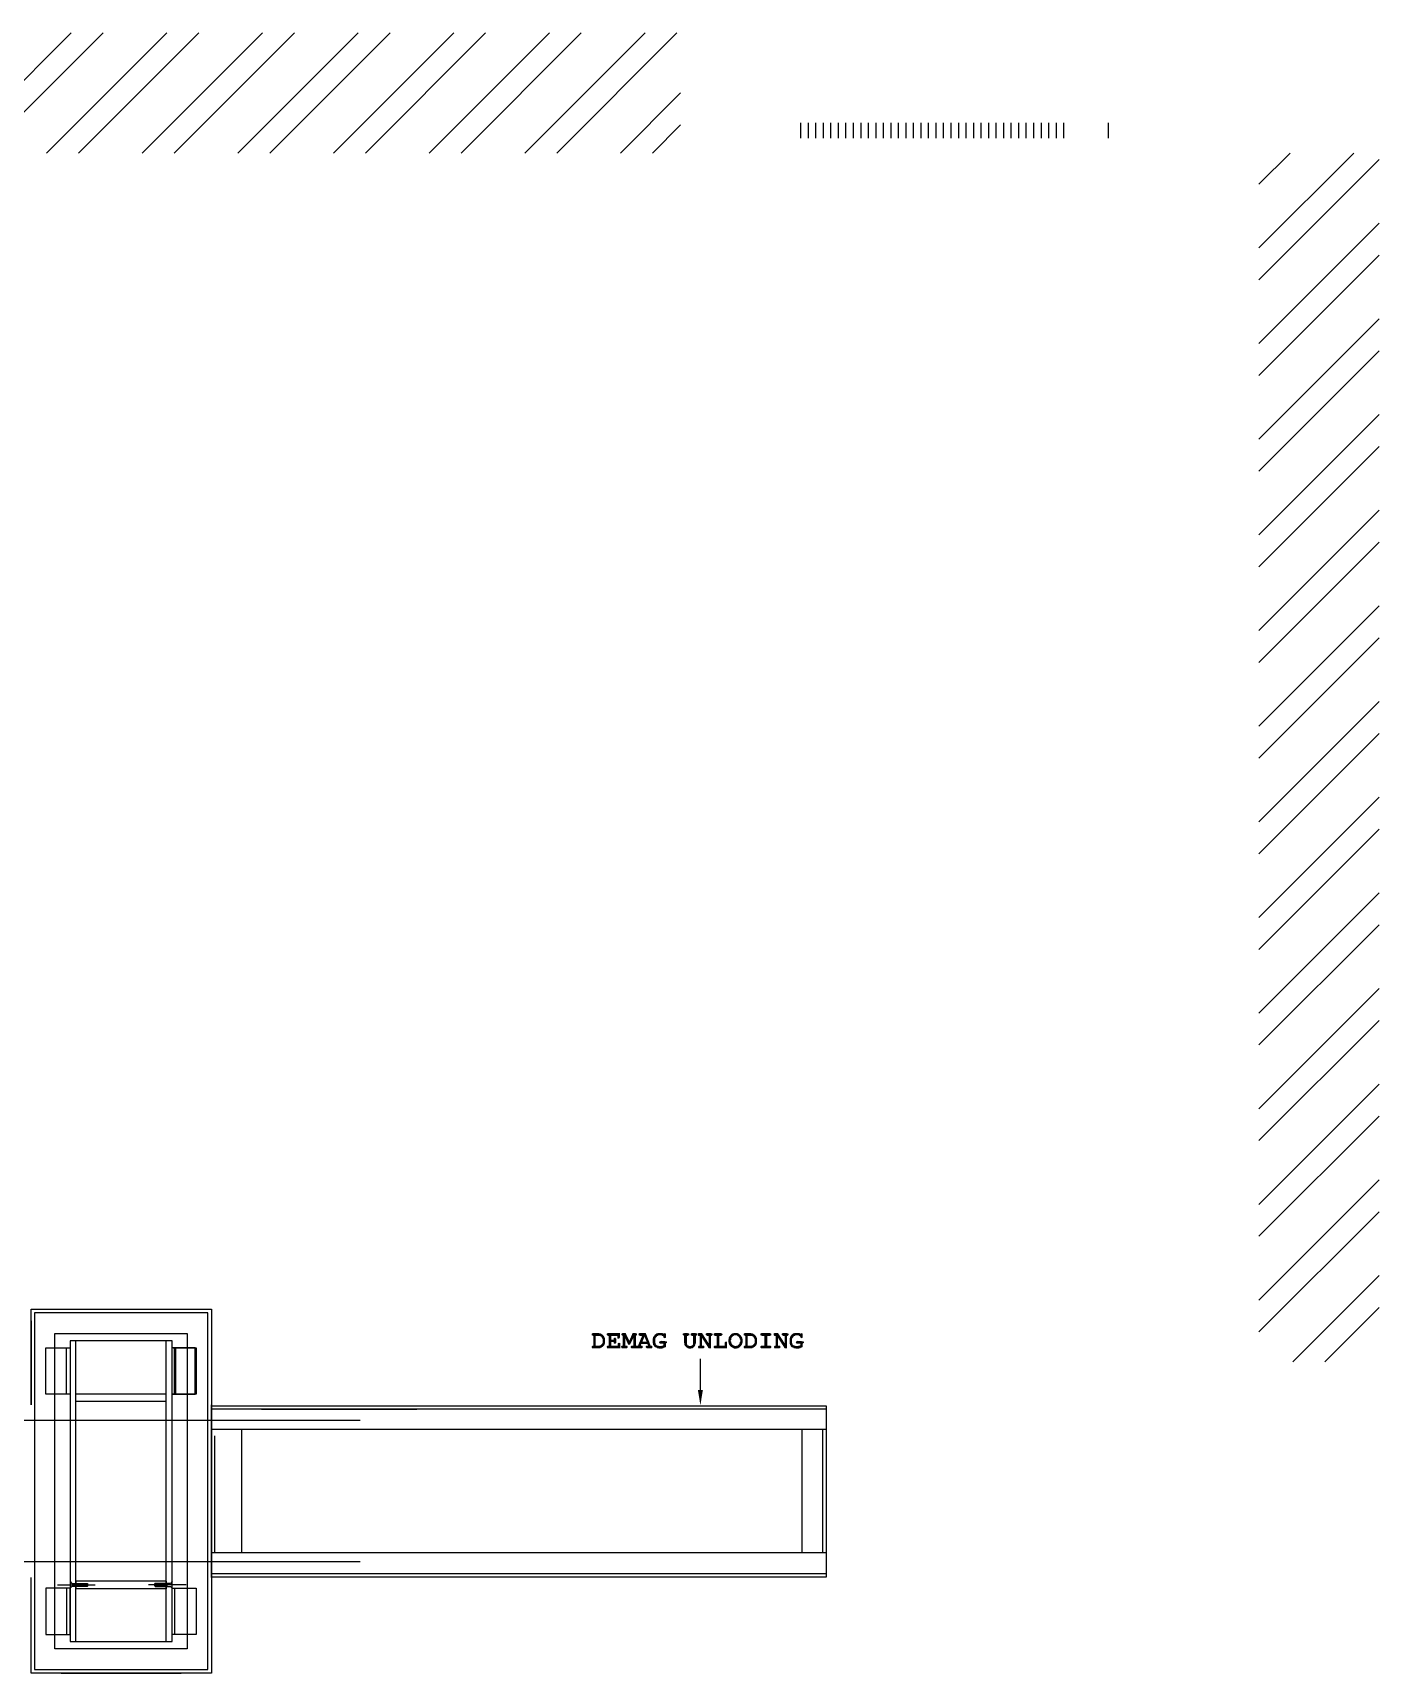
# Model space of a CAD drawing. Header units: feet. Extents: x -99009 to 3252343, y -11094690 to 9035152.
# Drawn here: x 1672468 to 1674708, y -1052177 to -1049448 of the extents above; entities that cross this region are included whole.
import ezdxf

# ---------------------------------------------------------------- set-up
doc = ezdxf.new("R2010")
doc.units = ezdxf.units.FT
doc.linetypes.add('Continous', pattern=[0])
doc.layers.add('BOR', color=6, linetype='Continous')
doc.layers.add('HATCH', color=252, linetype='Continuous')
doc.layers.add('HATCH WALL', color=7, linetype='Continuous', true_color=0x7d7d7d)

msp = doc.modelspace()

# ---------------------------------------------------------------- hatches: boundary and pattern name
at = {"layer": 'BOR', "ltscale": 5}
for points in [[(1673400.57137, -1051610.74007), (1673399.88799, -1051610.74007), (1673399.2046, -1051611.42345), (1673398.52121, -1051611.42345), (1673397.83783, -1051612.10684), (1673397.83783, -1051613.47361), (1673397.83783, -1051614.157), (1673398.52121, -1051614.84039), (1673399.2046, -1051614.84039), (1673400.57137, -1051615.52377), (1673412.18895, -1051615.52377), (1673412.87234, -1051616.20716), (1673413.55573, -1051616.89055), (1673414.23911, -1051616.89055), (1673414.23911, -1051617.57394), (1673414.9225, -1051618.25732), (1673415.60589, -1051619.6241), (1673415.60589, -1051620.30748), (1673416.28928, -1051620.99087), (1673416.28928, -1051627.14135), (1673415.60589, -1051627.82474), (1673415.60589, -1051628.50813), (1673414.9225, -1051629.19151), (1673414.23911, -1051629.8749), (1673413.55573, -1051630.55829), (1673412.87234, -1051631.24168), (1673411.50557, -1051631.24168), (1673410.82218, -1051631.92506), (1673399.2046, -1051631.92506), (1673398.52121, -1051632.60845), (1673397.83783, -1051633.29184), (1673397.83783, -1051633.97522), (1673397.83783, -1051634.65861), (1673398.52121, -1051635.342), (1673398.52121, -1051636.02538), (1673412.18895, -1051636.02538), (1673412.87234, -1051635.342), (1673414.23911, -1051635.342), (1673414.9225, -1051634.65861), (1673415.60589, -1051633.97522), (1673416.28928, -1051633.97522), (1673416.97266, -1051633.29184), (1673417.65605, -1051632.60845), (1673418.33944, -1051631.92506), (1673419.02282, -1051631.24168), (1673419.02282, -1051630.55829), (1673419.70621, -1051629.8749), (1673419.70621, -1051628.50813), (1673420.3896, -1051627.82474), (1673420.3896, -1051619.6241), (1673419.70621, -1051618.94071), (1673419.70621, -1051618.25732), (1673419.02282, -1051617.57394), (1673419.02282, -1051616.89055), (1673418.33944, -1051616.20716), (1673418.33944, -1051615.52377), (1673417.65605, -1051614.84039), (1673416.97266, -1051614.157), (1673416.28928, -1051613.47361), (1673415.60589, -1051612.79023), (1673414.9225, -1051612.79023), (1673414.23911, -1051612.10684), (1673413.55573, -1051612.10684), (1673412.87234, -1051611.42345), (1673410.82218, -1051611.42345), (1673410.13879, -1051610.74007), (1673409.45541, -1051610.74007)], [(1673425.85669, -1051610.74007), (1673425.17331, -1051610.74007), (1673424.48992, -1051611.42345), (1673423.80653, -1051611.42345), (1673423.12315, -1051612.10684), (1673423.12315, -1051613.47361), (1673423.12315, -1051614.157), (1673423.80653, -1051614.84039), (1673425.17331, -1051615.52377), (1673440.89121, -1051615.52377), (1673440.89121, -1051619.6241), (1673441.57459, -1051619.6241), (1673441.57459, -1051620.30748), (1673443.62475, -1051620.30748), (1673444.30814, -1051619.6241), (1673444.30814, -1051618.94071), (1673444.99153, -1051618.25732), (1673444.99153, -1051610.74007)], [(1673450.45862, -1051610.74007), (1673449.09185, -1051610.74007), (1673448.40846, -1051611.42345), (1673447.72508, -1051611.42345), (1673447.72508, -1051612.10684), (1673447.04169, -1051613.47361), (1673447.72508, -1051614.157), (1673447.72508, -1051614.84039), (1673448.40846, -1051614.84039), (1673449.77524, -1051615.52377), (1673453.87556, -1051618.94071), (1673458.65927, -1051629.8749), (1673460.70943, -1051623.72442), (1673454.55895, -1051610.74007)], [(1673466.17653, -1051610.74007), (1673460.70943, -1051623.72442), (1673458.65927, -1051629.8749), (1673462.0762, -1051629.8749), (1673467.5433, -1051618.94071), (1673471.64362, -1051615.52377), (1673472.32701, -1051614.84039), (1673473.0104, -1051614.84039), (1673473.69378, -1051614.157), (1673473.69378, -1051612.10684), (1673473.0104, -1051611.42345), (1673471.64362, -1051611.42345), (1673470.96023, -1051610.74007)], [(1673479.16088, -1051610.74007), (1673477.7941, -1051610.74007), (1673477.11072, -1051611.42345), (1673476.42733, -1051611.42345), (1673476.42733, -1051612.10684), (1673475.74394, -1051613.47361), (1673476.42733, -1051614.157), (1673476.42733, -1051614.84039), (1673477.11072, -1051614.84039), (1673477.7941, -1051615.52377), (1673481.89443, -1051615.52377), (1673485.99475, -1051616.89055), (1673489.41168, -1051625.09119), (1673482.57781, -1051625.09119), (1673490.77846, -1051629.19151), (1673492.14523, -1051631.92506), (1673489.41168, -1051631.92506), (1673488.7283, -1051632.60845), (1673488.04491, -1051633.29184), (1673488.04491, -1051633.97522), (1673488.04491, -1051634.65861), (1673488.7283, -1051635.342), (1673489.41168, -1051636.02538), (1673498.29571, -1051636.02538), (1673498.9791, -1051635.342), (1673498.9791, -1051632.60845), (1673498.29571, -1051631.92506), (1673496.24555, -1051631.92506), (1673488.04491, -1051610.74007)], [(1673519.48071, -1051610.74007), (1673518.79732, -1051611.42345), (1673518.11394, -1051612.10684), (1673505.12958, -1051612.10684), (1673504.4462, -1051612.79023), (1673503.76281, -1051612.79023), (1673503.07942, -1051613.47361), (1673503.07942, -1051614.157), (1673511.96345, -1051614.84039), (1673514.697, -1051614.84039), (1673515.38039, -1051615.52377), (1673516.06378, -1051615.52377), (1673516.74716, -1051616.20716), (1673517.43055, -1051616.89055), (1673517.43055, -1051617.57394), (1673518.11394, -1051618.25732), (1673518.11394, -1051618.94071), (1673518.79732, -1051618.94071), (1673519.48071, -1051619.6241), (1673520.1641, -1051618.94071), (1673520.84749, -1051618.94071), (1673521.53087, -1051618.25732), (1673521.53087, -1051612.10684), (1673520.84749, -1051611.42345), (1673520.1641, -1051611.42345)], [(1673511.96345, -1051610.74007), (1673507.86313, -1051610.74007), (1673507.17975, -1051611.42345), (1673505.81297, -1051611.42345), (1673505.12958, -1051612.10684), (1673518.11394, -1051612.10684), (1673517.43055, -1051611.42345), (1673516.74716, -1051611.42345), (1673516.06378, -1051610.74007), (1673512.64684, -1051610.74007)], [(1673557.75038, -1051610.74007), (1673552.28329, -1051610.74007), (1673551.5999, -1051611.42345), (1673550.23313, -1051611.42345), (1673549.54974, -1051612.10684), (1673549.54974, -1051613.47361), (1673549.54974, -1051614.157), (1673550.23313, -1051614.84039), (1673550.91651, -1051614.84039), (1673551.5999, -1051615.52377), (1673551.5999, -1051627.14135), (1673552.28329, -1051627.82474), (1673552.28329, -1051630.55829), (1673552.96667, -1051631.24168), (1673552.96667, -1051631.92506), (1673553.65006, -1051632.60845), (1673561.8507, -1051632.60845), (1673560.48393, -1051632.60845), (1673559.80054, -1051631.92506), (1673559.11716, -1051631.92506), (1673558.43377, -1051631.24168), (1673557.75038, -1051631.24168), (1673557.067, -1051630.55829), (1673557.067, -1051629.8749), (1673556.38361, -1051629.19151), (1673556.38361, -1051615.52377), (1673558.43377, -1051615.52377), (1673559.11716, -1051614.84039), (1673559.80054, -1051614.84039), (1673560.48393, -1051614.157), (1673560.48393, -1051612.10684), (1673559.80054, -1051611.42345), (1673558.43377, -1051611.42345)], [(1673565.26764, -1051610.74007), (1673564.58425, -1051610.74007), (1673563.90087, -1051611.42345), (1673563.21748, -1051611.42345), (1673562.53409, -1051612.10684), (1673562.53409, -1051613.47361), (1673562.53409, -1051614.157), (1673563.21748, -1051614.84039), (1673563.90087, -1051614.84039), (1673564.58425, -1051615.52377), (1673566.63441, -1051615.52377), (1673566.63441, -1051627.82474), (1673566.63441, -1051629.8749), (1673565.95103, -1051629.8749), (1673565.95103, -1051630.55829), (1673565.26764, -1051631.24168), (1673564.58425, -1051631.92506), (1673563.21748, -1051631.92506), (1673562.53409, -1051632.60845), (1673553.65006, -1051632.60845), (1673554.33345, -1051633.29184), (1673555.01683, -1051633.97522), (1673555.70022, -1051634.65861), (1673556.38361, -1051635.342), (1673557.067, -1051635.342), (1673557.75038, -1051636.02538), (1673559.11716, -1051636.02538), (1673559.80054, -1051636.70877), (1673563.21748, -1051636.70877), (1673563.90087, -1051636.02538), (1673565.95103, -1051636.02538), (1673566.63441, -1051635.342), (1673567.3178, -1051634.65861), (1673568.00119, -1051634.65861), (1673568.68457, -1051633.97522), (1673568.68457, -1051633.29184), (1673569.36796, -1051632.60845), (1673570.05135, -1051631.92506), (1673570.05135, -1051631.24168), (1673570.73474, -1051630.55829), (1673570.73474, -1051629.19151), (1673571.41812, -1051627.82474), (1673571.41812, -1051615.52377), (1673572.7849, -1051614.84039), (1673573.46828, -1051614.84039), (1673573.46828, -1051611.42345), (1673572.10151, -1051611.42345), (1673570.73474, -1051610.74007)], [(1673576.88522, -1051610.74007), (1673576.20183, -1051610.74007), (1673574.83506, -1051611.42345), (1673574.15167, -1051611.42345), (1673574.15167, -1051613.47361), (1673574.15167, -1051614.84039), (1673574.83506, -1051614.84039), (1673575.51844, -1051615.52377), (1673577.56861, -1051615.52377), (1673581.66893, -1051618.94071), (1673592.60312, -1051636.02538), (1673592.60312, -1051627.82474), (1673581.66893, -1051610.74007)], [(1673590.55296, -1051610.74007), (1673589.86957, -1051610.74007), (1673589.18618, -1051611.42345), (1673588.5028, -1051611.42345), (1673587.81941, -1051612.10684), (1673587.81941, -1051613.47361), (1673587.81941, -1051614.157), (1673588.5028, -1051614.84039), (1673589.18618, -1051614.84039), (1673589.86957, -1051615.52377), (1673592.60312, -1051615.52377), (1673592.60312, -1051636.02538), (1673596.70344, -1051636.02538), (1673596.70344, -1051615.52377), (1673597.38683, -1051615.52377), (1673598.07022, -1051614.84039), (1673598.7536, -1051614.84039), (1673598.7536, -1051614.157), (1673599.43699, -1051613.47361), (1673599.43699, -1051612.79023), (1673598.7536, -1051612.10684), (1673598.7536, -1051611.42345), (1673597.38683, -1051611.42345), (1673596.02005, -1051610.74007)], [(1673603.53731, -1051610.74007), (1673602.85392, -1051610.74007), (1673602.17054, -1051611.42345), (1673601.48715, -1051611.42345), (1673600.80376, -1051612.10684), (1673600.80376, -1051613.47361), (1673600.80376, -1051614.157), (1673601.48715, -1051614.84039), (1673602.17054, -1051614.84039), (1673602.85392, -1051615.52377), (1673606.27086, -1051615.52377), (1673606.27086, -1051631.92506), (1673610.37118, -1051631.92506), (1673610.37118, -1051615.52377), (1673613.78812, -1051615.52377), (1673614.4715, -1051614.84039), (1673615.15489, -1051614.84039), (1673615.15489, -1051614.157), (1673615.83828, -1051613.47361), (1673615.83828, -1051612.79023), (1673615.15489, -1051612.10684), (1673615.15489, -1051611.42345), (1673613.78812, -1051611.42345), (1673613.10473, -1051610.74007)], [(1673637.70666, -1051610.74007), (1673634.28973, -1051610.74007), (1673633.60634, -1051611.42345), (1673632.23957, -1051611.42345), (1673631.55618, -1051612.10684), (1673630.87279, -1051612.10684), (1673630.1894, -1051612.79023), (1673629.50602, -1051613.47361), (1673629.50602, -1051614.157), (1673628.82263, -1051614.157), (1673637.70666, -1051614.84039), (1673639.75682, -1051614.84039), (1673640.44021, -1051615.52377), (1673641.1236, -1051616.20716), (1673641.80698, -1051616.20716), (1673642.49037, -1051616.89055), (1673643.17376, -1051617.57394), (1673643.17376, -1051618.25732), (1673643.85714, -1051618.94071), (1673644.54053, -1051619.6241), (1673644.54053, -1051620.99087), (1673645.22392, -1051621.67426), (1673645.22392, -1051623.72442), (1673645.22392, -1051625.09119), (1673644.54053, -1051625.77458), (1673644.54053, -1051627.14135), (1673643.85714, -1051627.82474), (1673643.85714, -1051628.50813), (1673643.17376, -1051629.19151), (1673642.49037, -1051629.8749), (1673641.80698, -1051630.55829), (1673641.1236, -1051631.24168), (1673640.44021, -1051631.92506), (1673639.07344, -1051631.92506), (1673638.39005, -1051632.60845), (1673637.70666, -1051632.60845), (1673645.90731, -1051632.60845), (1673646.59069, -1051631.92506), (1673647.27408, -1051631.24168), (1673647.27408, -1051630.55829), (1673647.95747, -1051629.8749), (1673647.95747, -1051629.19151), (1673648.64085, -1051628.50813), (1673648.64085, -1051627.14135), (1673649.32424, -1051626.45797), (1673649.32424, -1051621.67426), (1673648.64085, -1051620.30748), (1673648.64085, -1051618.94071), (1673647.95747, -1051618.25732), (1673647.95747, -1051617.57394), (1673647.27408, -1051616.89055), (1673647.27408, -1051616.20716), (1673646.59069, -1051615.52377), (1673645.90731, -1051614.84039), (1673645.90731, -1051614.157), (1673645.22392, -1051614.157), (1673644.54053, -1051613.47361), (1673643.85714, -1051612.79023), (1673643.17376, -1051612.10684), (1673642.49037, -1051612.10684), (1673641.80698, -1051611.42345), (1673641.1236, -1051611.42345), (1673640.44021, -1051610.74007), (1673638.39005, -1051610.74007)], [(1673653.42456, -1051610.74007), (1673652.74118, -1051610.74007), (1673652.05779, -1051611.42345), (1673651.3744, -1051611.42345), (1673650.69101, -1051612.10684), (1673650.69101, -1051613.47361), (1673650.69101, -1051614.157), (1673651.3744, -1051614.84039), (1673652.05779, -1051614.84039), (1673653.42456, -1051615.52377), (1673665.04214, -1051615.52377), (1673665.72553, -1051616.20716), (1673666.40892, -1051616.89055), (1673667.0923, -1051616.89055), (1673667.0923, -1051617.57394), (1673667.77569, -1051618.25732), (1673668.45908, -1051619.6241), (1673668.45908, -1051620.30748), (1673669.14246, -1051620.99087), (1673669.14246, -1051627.14135), (1673668.45908, -1051627.82474), (1673668.45908, -1051628.50813), (1673667.77569, -1051629.19151), (1673667.0923, -1051629.8749), (1673666.40892, -1051630.55829), (1673665.72553, -1051631.24168), (1673664.35875, -1051631.24168), (1673663.67537, -1051631.92506), (1673652.05779, -1051631.92506), (1673651.3744, -1051632.60845), (1673650.69101, -1051633.29184), (1673650.69101, -1051633.97522), (1673650.69101, -1051634.65861), (1673651.3744, -1051635.342), (1673651.3744, -1051636.02538), (1673665.04214, -1051636.02538), (1673665.72553, -1051635.342), (1673667.0923, -1051635.342), (1673667.77569, -1051634.65861), (1673668.45908, -1051633.97522), (1673669.14246, -1051633.97522), (1673669.82585, -1051633.29184), (1673670.50924, -1051632.60845), (1673671.19262, -1051631.92506), (1673671.87601, -1051631.24168), (1673671.87601, -1051630.55829), (1673672.5594, -1051629.8749), (1673672.5594, -1051628.50813), (1673673.24278, -1051627.82474), (1673673.24278, -1051619.6241), (1673672.5594, -1051618.94071), (1673672.5594, -1051618.25732), (1673671.87601, -1051617.57394), (1673671.87601, -1051616.89055), (1673671.19262, -1051616.20716), (1673671.19262, -1051615.52377), (1673670.50924, -1051614.84039), (1673669.82585, -1051614.157), (1673669.14246, -1051613.47361), (1673668.45908, -1051612.79023), (1673667.77569, -1051612.79023), (1673667.0923, -1051612.10684), (1673666.40892, -1051612.10684), (1673665.72553, -1051611.42345), (1673663.67537, -1051611.42345), (1673662.99198, -1051610.74007), (1673662.30859, -1051610.74007)], [(1673681.44343, -1051610.74007), (1673680.76004, -1051610.74007), (1673680.07665, -1051611.42345), (1673679.39327, -1051611.42345), (1673678.70988, -1051612.10684), (1673678.70988, -1051613.47361), (1673678.70988, -1051614.157), (1673679.39327, -1051614.84039), (1673680.07665, -1051614.84039), (1673680.76004, -1051615.52377), (1673685.54375, -1051615.52377), (1673685.54375, -1051631.92506), (1673680.07665, -1051631.92506), (1673679.39327, -1051632.60845), (1673678.70988, -1051633.29184), (1673678.70988, -1051633.97522), (1673678.70988, -1051634.65861), (1673679.39327, -1051635.342), (1673680.07665, -1051636.02538), (1673695.79456, -1051636.02538), (1673696.47794, -1051635.342), (1673697.16133, -1051634.65861), (1673697.16133, -1051633.97522), (1673697.16133, -1051633.29184), (1673696.47794, -1051632.60845), (1673695.79456, -1051631.92506), (1673690.32746, -1051631.92506), (1673690.32746, -1051615.52377), (1673695.11117, -1051615.52377), (1673695.79456, -1051614.84039), (1673696.47794, -1051614.84039), (1673697.16133, -1051614.157), (1673697.16133, -1051612.10684), (1673696.47794, -1051611.42345), (1673695.11117, -1051611.42345), (1673694.42778, -1051610.74007)], [(1673703.31181, -1051610.74007), (1673702.62843, -1051610.74007), (1673701.26165, -1051611.42345), (1673700.57826, -1051611.42345), (1673700.57826, -1051613.47361), (1673700.57826, -1051614.84039), (1673701.26165, -1051614.84039), (1673701.94504, -1051615.52377), (1673703.9952, -1051615.52377), (1673708.09552, -1051618.94071), (1673719.02971, -1051636.02538), (1673719.02971, -1051627.82474), (1673708.09552, -1051610.74007)], [(1673716.97955, -1051610.74007), (1673716.29617, -1051610.74007), (1673715.61278, -1051611.42345), (1673714.92939, -1051611.42345), (1673714.246, -1051612.10684), (1673714.246, -1051613.47361), (1673714.246, -1051614.157), (1673714.92939, -1051614.84039), (1673715.61278, -1051614.84039), (1673716.29617, -1051615.52377), (1673719.02971, -1051615.52377), (1673719.02971, -1051636.02538), (1673723.13004, -1051636.02538), (1673723.13004, -1051615.52377), (1673723.81342, -1051615.52377), (1673724.49681, -1051614.84039), (1673725.1802, -1051614.84039), (1673725.1802, -1051614.157), (1673725.86358, -1051613.47361), (1673725.86358, -1051612.79023), (1673725.1802, -1051612.10684), (1673725.1802, -1051611.42345), (1673723.81342, -1051611.42345), (1673722.44665, -1051610.74007)], [(1673747.04858, -1051610.74007), (1673746.36519, -1051611.42345), (1673745.68181, -1051612.10684), (1673732.69745, -1051612.10684), (1673732.01407, -1051612.79023), (1673731.33068, -1051612.79023), (1673730.64729, -1051613.47361), (1673730.64729, -1051614.157), (1673739.53132, -1051614.84039), (1673742.26487, -1051614.84039), (1673742.94826, -1051615.52377), (1673743.63165, -1051615.52377), (1673744.31503, -1051616.20716), (1673744.99842, -1051616.89055), (1673744.99842, -1051617.57394), (1673745.68181, -1051618.25732), (1673745.68181, -1051618.94071), (1673746.36519, -1051618.94071), (1673747.04858, -1051619.6241), (1673747.73197, -1051618.94071), (1673748.41535, -1051618.94071), (1673749.09874, -1051618.25732), (1673749.09874, -1051612.10684), (1673748.41535, -1051611.42345), (1673747.73197, -1051611.42345)], [(1673739.53132, -1051610.74007), (1673735.431, -1051610.74007), (1673734.74761, -1051611.42345), (1673733.38084, -1051611.42345), (1673732.69745, -1051612.10684), (1673745.68181, -1051612.10684), (1673744.99842, -1051611.42345), (1673744.31503, -1051611.42345), (1673743.63165, -1051610.74007), (1673740.21471, -1051610.74007)], [(1673400.57137, -1051615.52377), (1673400.57137, -1051631.92506), (1673399.88799, -1051631.92506), (1673404.6717, -1051631.92506), (1673404.6717, -1051615.52377), (1673408.77202, -1051615.52377)], [(1673443.62475, -1051626.45797), (1673442.94137, -1051627.14135), (1673442.25798, -1051627.14135), (1673441.57459, -1051627.82474), (1673441.57459, -1051631.92506), (1673424.48992, -1051631.92506), (1673423.80653, -1051632.60845), (1673423.12315, -1051633.29184), (1673423.12315, -1051633.97522), (1673423.12315, -1051634.65861), (1673423.80653, -1051635.342), (1673423.80653, -1051636.02538), (1673445.67492, -1051636.02538), (1673445.67492, -1051627.82474), (1673444.99153, -1051627.14135), (1673444.30814, -1051627.14135)], [(1673426.54008, -1051615.52377), (1673426.54008, -1051631.92506), (1673430.6404, -1051631.92506), (1673430.6404, -1051625.77458), (1673434.74072, -1051625.77458), (1673430.6404, -1051621.67426), (1673430.6404, -1051615.52377), (1673440.89121, -1051615.52377)], [(1673436.79088, -1051618.25732), (1673436.1075, -1051618.25732), (1673435.42411, -1051618.94071), (1673434.74072, -1051618.94071), (1673434.74072, -1051621.67426), (1673430.6404, -1051621.67426), (1673434.74072, -1051625.77458), (1673434.74072, -1051627.82474), (1673435.42411, -1051628.50813), (1673437.47427, -1051628.50813), (1673438.15766, -1051627.82474), (1673438.84105, -1051627.14135), (1673438.84105, -1051620.30748), (1673438.15766, -1051619.6241), (1673438.15766, -1051618.94071), (1673437.47427, -1051618.25732)], [(1673449.77524, -1051615.52377), (1673449.77524, -1051631.92506), (1673448.40846, -1051631.92506), (1673447.72508, -1051632.60845), (1673447.04169, -1051633.29184), (1673447.04169, -1051633.97522), (1673447.04169, -1051634.65861), (1673447.72508, -1051635.342), (1673447.72508, -1051636.02538), (1673456.60911, -1051636.02538), (1673457.29249, -1051635.342), (1673457.97588, -1051634.65861), (1673457.97588, -1051633.97522), (1673457.97588, -1051633.29184), (1673457.29249, -1051632.60845), (1673457.29249, -1051631.92506), (1673453.87556, -1051631.92506), (1673453.87556, -1051618.94071)], [(1673471.64362, -1051615.52377), (1673467.5433, -1051618.94071), (1673467.5433, -1051631.92506), (1673464.12636, -1051631.92506), (1673463.44298, -1051632.60845), (1673462.75959, -1051633.29184), (1673462.75959, -1051633.97522), (1673462.75959, -1051634.65861), (1673463.44298, -1051635.342), (1673464.12636, -1051636.02538), (1673473.0104, -1051636.02538), (1673473.69378, -1051635.342), (1673473.69378, -1051634.65861), (1673474.37717, -1051633.97522), (1673473.69378, -1051633.29184), (1673473.69378, -1051632.60845), (1673473.0104, -1051631.92506), (1673471.64362, -1051631.92506)], [(1673481.89443, -1051615.52377), (1673475.06056, -1051631.92506), (1673473.0104, -1051631.92506), (1673473.0104, -1051632.60845), (1673472.32701, -1051632.60845), (1673472.32701, -1051633.97522), (1673472.32701, -1051634.65861), (1673473.0104, -1051635.342), (1673473.0104, -1051636.02538), (1673481.89443, -1051636.02538), (1673482.57781, -1051635.342), (1673483.2612, -1051634.65861), (1673483.2612, -1051633.97522), (1673483.2612, -1051633.29184), (1673482.57781, -1051632.60845), (1673482.57781, -1051631.92506), (1673479.84427, -1051631.92506), (1673480.52765, -1051629.19151), (1673490.77846, -1051629.19151), (1673482.57781, -1051625.09119), (1673485.99475, -1051616.89055)], [(1673503.07942, -1051614.157), (1673502.39604, -1051614.84039), (1673501.71265, -1051615.52377), (1673501.02926, -1051616.20716), (1673501.02926, -1051616.89055), (1673500.34588, -1051617.57394), (1673500.34588, -1051618.94071), (1673499.66249, -1051619.6241), (1673499.66249, -1051625.77458), (1673499.66249, -1051627.82474), (1673500.34588, -1051629.19151), (1673500.34588, -1051630.55829), (1673501.02926, -1051631.24168), (1673501.71265, -1051631.92506), (1673501.71265, -1051632.60845), (1673511.96345, -1051632.60845), (1673509.91329, -1051632.60845), (1673509.22991, -1051631.92506), (1673507.86313, -1051631.92506), (1673507.17975, -1051631.24168), (1673506.49636, -1051631.24168), (1673505.81297, -1051630.55829), (1673505.12958, -1051629.8749), (1673504.4462, -1051629.19151), (1673504.4462, -1051627.82474), (1673503.76281, -1051627.14135), (1673503.76281, -1051622.35764), (1673503.76281, -1051620.30748), (1673504.4462, -1051619.6241), (1673504.4462, -1051618.94071), (1673505.12958, -1051618.25732), (1673505.81297, -1051617.57394), (1673506.49636, -1051616.89055), (1673506.49636, -1051616.20716), (1673507.17975, -1051615.52377), (1673508.54652, -1051615.52377), (1673509.22991, -1051614.84039), (1673511.96345, -1051614.84039)], [(1673513.33023, -1051623.72442), (1673511.96345, -1051624.40781), (1673510.59668, -1051624.40781), (1673510.59668, -1051625.09119), (1673509.91329, -1051626.45797), (1673510.59668, -1051627.14135), (1673510.59668, -1051627.82474), (1673511.28007, -1051627.82474), (1673511.96345, -1051628.50813), (1673517.43055, -1051628.50813), (1673517.43055, -1051631.24168), (1673516.74716, -1051631.24168), (1673516.06378, -1051631.92506), (1673514.697, -1051631.92506), (1673514.01362, -1051632.60845), (1673501.71265, -1051632.60845), (1673502.39604, -1051633.29184), (1673503.07942, -1051633.97522), (1673503.76281, -1051634.65861), (1673504.4462, -1051634.65861), (1673505.81297, -1051635.342), (1673506.49636, -1051635.342), (1673506.49636, -1051636.02538), (1673509.22991, -1051636.02538), (1673509.91329, -1051636.70877), (1673515.38039, -1051636.70877), (1673516.06378, -1051636.02538), (1673517.43055, -1051636.02538), (1673518.11394, -1051635.342), (1673518.79732, -1051635.342), (1673520.1641, -1051634.65861), (1673520.84749, -1051634.65861), (1673521.53087, -1051633.97522), (1673521.53087, -1051628.50813), (1673522.21426, -1051627.82474), (1673522.89765, -1051627.14135), (1673523.58103, -1051627.14135), (1673523.58103, -1051625.77458), (1673522.89765, -1051625.09119), (1673522.89765, -1051624.40781), (1673520.84749, -1051624.40781)], [(1673577.56861, -1051615.52377), (1673577.56861, -1051631.92506), (1673576.20183, -1051631.92506), (1673575.51844, -1051632.60845), (1673574.83506, -1051633.29184), (1673574.83506, -1051633.97522), (1673574.83506, -1051634.65861), (1673575.51844, -1051635.342), (1673575.51844, -1051636.02538), (1673584.40248, -1051636.02538), (1673585.08586, -1051635.342), (1673585.76925, -1051634.65861), (1673585.76925, -1051633.97522), (1673585.76925, -1051633.29184), (1673585.08586, -1051632.60845), (1673585.08586, -1051631.92506), (1673581.66893, -1051631.92506), (1673581.66893, -1051618.94071)], [(1673621.30537, -1051625.09119), (1673620.62199, -1051625.09119), (1673619.9386, -1051625.77458), (1673619.25521, -1051627.14135), (1673619.25521, -1051631.92506), (1673602.17054, -1051631.92506), (1673601.48715, -1051632.60845), (1673600.80376, -1051633.29184), (1673600.80376, -1051633.97522), (1673600.80376, -1051634.65861), (1673601.48715, -1051635.342), (1673602.17054, -1051636.02538), (1673623.35553, -1051636.02538), (1673623.35553, -1051625.77458), (1673622.67215, -1051625.09119)], [(1673628.82263, -1051614.157), (1673628.13924, -1051614.84039), (1673628.13924, -1051615.52377), (1673627.45586, -1051616.20716), (1673626.77247, -1051616.89055), (1673626.77247, -1051617.57394), (1673626.08908, -1051618.25732), (1673626.08908, -1051620.99087), (1673625.4057, -1051621.67426), (1673625.4057, -1051625.77458), (1673626.08908, -1051626.45797), (1673626.08908, -1051628.50813), (1673626.77247, -1051629.19151), (1673626.77247, -1051629.8749), (1673627.45586, -1051630.55829), (1673627.45586, -1051631.24168), (1673628.13924, -1051631.92506), (1673628.82263, -1051632.60845), (1673629.50602, -1051633.29184), (1673630.1894, -1051633.97522), (1673630.87279, -1051633.97522), (1673631.55618, -1051634.65861), (1673632.23957, -1051635.342), (1673632.92295, -1051635.342), (1673633.60634, -1051636.02538), (1673634.28973, -1051636.02538), (1673634.97311, -1051636.70877), (1673639.07344, -1051636.70877), (1673639.75682, -1051636.02538), (1673641.80698, -1051636.02538), (1673642.49037, -1051635.342), (1673643.17376, -1051635.342), (1673643.85714, -1051634.65861), (1673644.54053, -1051633.97522), (1673645.22392, -1051633.29184), (1673645.90731, -1051632.60845), (1673636.33989, -1051632.60845), (1673635.6565, -1051631.92506), (1673634.97311, -1051631.92506), (1673634.28973, -1051631.24168), (1673633.60634, -1051631.24168), (1673632.92295, -1051630.55829), (1673632.23957, -1051629.8749), (1673631.55618, -1051629.19151), (1673630.87279, -1051628.50813), (1673630.87279, -1051627.82474), (1673630.1894, -1051627.14135), (1673630.1894, -1051625.09119), (1673629.50602, -1051624.40781), (1673629.50602, -1051623.04103), (1673630.1894, -1051622.35764), (1673630.1894, -1051619.6241), (1673630.87279, -1051618.94071), (1673630.87279, -1051618.25732), (1673631.55618, -1051617.57394), (1673632.23957, -1051616.89055), (1673632.92295, -1051616.20716), (1673633.60634, -1051615.52377), (1673634.28973, -1051615.52377), (1673634.97311, -1051614.84039), (1673637.70666, -1051614.84039)], [(1673653.42456, -1051615.52377), (1673653.42456, -1051631.92506), (1673652.74118, -1051631.92506), (1673657.52488, -1051631.92506), (1673657.52488, -1051615.52377), (1673661.62521, -1051615.52377)], [(1673703.9952, -1051615.52377), (1673703.9952, -1051631.92506), (1673702.62843, -1051631.92506), (1673701.94504, -1051632.60845), (1673701.26165, -1051633.29184), (1673701.26165, -1051633.97522), (1673701.26165, -1051634.65861), (1673701.94504, -1051635.342), (1673701.94504, -1051636.02538), (1673710.82907, -1051636.02538), (1673711.51246, -1051635.342), (1673712.19584, -1051634.65861), (1673712.19584, -1051633.97522), (1673712.19584, -1051633.29184), (1673711.51246, -1051632.60845), (1673711.51246, -1051631.92506), (1673708.09552, -1051631.92506), (1673708.09552, -1051618.94071)], [(1673730.64729, -1051614.157), (1673729.96391, -1051614.84039), (1673729.28052, -1051615.52377), (1673728.59713, -1051616.20716), (1673728.59713, -1051616.89055), (1673727.91374, -1051617.57394), (1673727.91374, -1051618.94071), (1673727.23036, -1051619.6241), (1673727.23036, -1051625.77458), (1673727.23036, -1051627.82474), (1673727.91374, -1051629.19151), (1673727.91374, -1051630.55829), (1673728.59713, -1051631.24168), (1673729.28052, -1051631.92506), (1673729.28052, -1051632.60845), (1673739.53132, -1051632.60845), (1673737.48116, -1051632.60845), (1673736.79778, -1051631.92506), (1673735.431, -1051631.92506), (1673734.74761, -1051631.24168), (1673734.06423, -1051631.24168), (1673733.38084, -1051630.55829), (1673732.69745, -1051629.8749), (1673732.01407, -1051629.19151), (1673732.01407, -1051627.82474), (1673731.33068, -1051627.14135), (1673731.33068, -1051622.35764), (1673731.33068, -1051620.30748), (1673732.01407, -1051619.6241), (1673732.01407, -1051618.94071), (1673732.69745, -1051618.25732), (1673733.38084, -1051617.57394), (1673734.06423, -1051616.89055), (1673734.06423, -1051616.20716), (1673734.74761, -1051615.52377), (1673736.11439, -1051615.52377), (1673736.79778, -1051614.84039), (1673739.53132, -1051614.84039)], [(1673740.8981, -1051623.72442), (1673739.53132, -1051624.40781), (1673738.16455, -1051624.40781), (1673738.16455, -1051625.09119), (1673737.48116, -1051626.45797), (1673738.16455, -1051627.14135), (1673738.16455, -1051627.82474), (1673738.84794, -1051627.82474), (1673739.53132, -1051628.50813), (1673744.99842, -1051628.50813), (1673744.99842, -1051631.24168), (1673744.31503, -1051631.24168), (1673743.63165, -1051631.92506), (1673742.26487, -1051631.92506), (1673741.58148, -1051632.60845), (1673729.28052, -1051632.60845), (1673729.96391, -1051633.29184), (1673730.64729, -1051633.97522), (1673731.33068, -1051634.65861), (1673732.01407, -1051634.65861), (1673733.38084, -1051635.342), (1673734.06423, -1051635.342), (1673734.06423, -1051636.02538), (1673736.79778, -1051636.02538), (1673737.48116, -1051636.70877), (1673742.94826, -1051636.70877), (1673743.63165, -1051636.02538), (1673744.99842, -1051636.02538), (1673745.68181, -1051635.342), (1673746.36519, -1051635.342), (1673747.73197, -1051634.65861), (1673748.41535, -1051634.65861), (1673749.09874, -1051633.97522), (1673749.09874, -1051628.50813), (1673749.78213, -1051627.82474), (1673750.46552, -1051627.14135), (1673751.1489, -1051627.14135), (1673751.1489, -1051625.77458), (1673750.46552, -1051625.09119), (1673750.46552, -1051624.40781), (1673748.41535, -1051624.40781)]]:
    msp.add_hatch(color=3, dxfattribs=at).paths.add_polyline_path(points)
at = {"layer": 'HATCH'}
h = msp.add_hatch(dxfattribs=at)
h.set_pattern_fill('ANSI31', color=256, scale=100, angle=315)
h.set_pattern_definition([(270, (1664821.094, -1049515.599), (12.5, -5e-15), [])])
h.paths.add_polyline_path([(1674196.09425, -1049598.09856), (1673746.09425, -1049598.09856), (1673746.09425, -1049623.09856), (1674196.09425, -1049623.09856)])
h = msp.add_hatch(dxfattribs=at)
h.set_pattern_fill('ANSI31', color=252, scale=100, angle=45)
h.set_pattern_definition([(90, (947182.84, 0), (-317.5, 2e-14), [])])
edge = h.paths.add_edge_path()
edge.add_line((1674196.09425, -1049623.09856), (1674508.09425, -1049623.09856))
edge.add_line((1674508.09425, -1049623.09856), (1674508.09425, -1049598.09856))
edge.add_line((1674508.09425, -1049598.09856), (1674196.09425, -1049598.09856))
at = {"layer": 'HATCH WALL'}
h = msp.add_hatch(dxfattribs=at)
h.set_pattern_fill('ANSI32', color=256, scale=300, style=0)
h.set_pattern_definition([(45, (2280715.21, -1134777.83), (-79.549513, 79.549513), []), (45, (2280768.24, -1134777.83), (-79.549513, 79.549513), [])])
h.paths.add_polyline_path([(1673546.09425, -1049648.09856), (1671646.09425, -1049648.09856), (1671646.09425, -1049448.09856), (1673546.09425, -1049448.09856)])
h = msp.add_hatch(dxfattribs=at)
h.set_pattern_fill('ANSI32', color=256, scale=300, style=0)
h.set_pattern_definition([(45, (1408534.09, -1049448.1), (-79.549513, 79.549513), []), (45, (1408587.13, -1049448.1), (-79.549513, 79.549513), [])])
h.paths.add_polyline_path([(1674508.09425, -1049648.09861), (1674508.09425, -1051658.59856), (1674708.09425, -1051658.59856), (1674708.09425, -1049648.09861)])

# ---------------------------------------------------------------- linework, layer by layer
at = {"layer": 'BOR', "color": 3, "ltscale": 5}
for points in [[(1672465.69797, -1051590.23846), (1672465.69797, -1051730.33279), (1672465.69797, -1051571.10362), (1672765.70486, -1051571.10362), (1672765.70486, -1052176.5845), (1672465.69797, -1052176.5845), (1672465.69797, -1052017.35533)], [(1672530.61973, -1051712.56473), (1672490.2999, -1051712.56473), (1672490.2999, -1051635.342), (1672530.61973, -1051635.342)], [(1672524.46925, -1051712.56473), (1672524.46925, -1051635.342)], [(1672540.18715, -1052123.9637), (1672540.18715, -1051623.72442)], [(1672690.53229, -1052123.9637), (1672690.53229, -1051623.72442)], [(1672702.14987, -1051635.342), (1672740.41954, -1051635.342), (1672740.41954, -1051712.56473), (1672700.0997, -1051712.56473), (1672738.36938, -1051712.56473), (1672738.36938, -1051635.342), (1672700.0997, -1051635.342)], [(1672704.20003, -1051712.56473), (1672704.20003, -1051635.342)], [(1672706.25019, -1051712.56473), (1672706.25019, -1051635.342)], [(1673578.93538, -1051705.73086), (1673578.93538, -1051653.79345)], [(1672540.18715, -1051711.88134), (1672690.53229, -1051711.88134)], [(1672540.18715, -1051724.18231), (1672690.53229, -1051724.18231)], [(1672765.70486, -1052017.35533), (1672765.70486, -1051730.33279)], [(1672765.70486, -1051731.69956), (1673788.0518, -1051731.69956), (1673788.0518, -1052016.67194), (1672765.70486, -1052016.67194)], [(1673788.0518, -1051737.16666), (1672765.70486, -1051737.16666)], [(1672849.07807, -1051737.16666), (1673107.39835, -1051737.16666)], [(1673013.09095, -1051756.3015), (1672615.35972, -1051756.3015), (1672315.35283, -1051756.3015)], [(1673788.0518, -1051771.33601), (1672765.70486, -1051771.33601)], [(1672815.59211, -1051771.33601), (1672815.59211, -1051976.35211)], [(1673747.73197, -1051771.33601), (1673747.73197, -1051976.35211)], [(1673781.90132, -1051771.33601), (1673781.90132, -1051976.35211)], [(1672771.17195, -1051976.35211), (1672771.17195, -1051781.58681)], [(1673013.09095, -1051991.38662), (1672615.35972, -1051991.38662), (1672315.35283, -1051991.38662)], [(1673788.0518, -1051976.35211), (1672765.70486, -1051976.35211)], [(1672765.70486, -1052010.52146), (1673788.0518, -1052010.52146)], [(1672509.43473, -1052029.65629), (1672572.30634, -1052029.65629)], [(1672524.46925, -1052035.12339), (1672524.46925, -1052112.34612)], [(1672530.61973, -1052024.1892), (1672533.35328, -1052027.60613), (1672558.6386, -1052027.60613), (1672558.6386, -1052032.38984), (1672538.13699, -1052032.38984), (1672533.35328, -1052032.38984), (1672530.61973, -1052035.12339)], [(1672538.13699, -1052027.60613), (1672559.32198, -1052027.60613)], [(1672538.13699, -1052031.70645), (1672559.32198, -1052031.70645)], [(1672540.18715, -1052035.80678), (1672540.18715, -1052023.50581), (1672540.18715, -1052036.49016), (1672540.18715, -1052023.50581), (1672540.18715, -1052035.80678), (1672540.18715, -1052029.65629)], [(1672540.18715, -1052035.12339), (1672540.18715, -1052024.87258)], [(1672723.33486, -1052029.65629), (1672661.14665, -1052029.65629)], [(1672692.58245, -1052027.60613), (1672671.39745, -1052027.60613)], [(1672692.58245, -1052031.70645), (1672671.39745, -1052031.70645)], [(1672700.0997, -1052024.1892), (1672697.36616, -1052027.60613), (1672672.08084, -1052027.60613), (1672672.08084, -1052032.38984), (1672692.58245, -1052032.38984), (1672697.36616, -1052032.38984), (1672700.0997, -1052035.12339)], [(1672690.53229, -1052035.80678), (1672690.53229, -1052023.50581), (1672690.53229, -1052036.49016), (1672690.53229, -1052023.50581), (1672690.53229, -1052035.80678), (1672690.53229, -1052029.65629)], [(1672690.53229, -1052035.12339), (1672690.53229, -1052024.87258)], [(1672700.0997, -1052035.12339), (1672740.41954, -1052035.12339), (1672740.41954, -1052112.34612), (1672700.0997, -1052112.34612)], [(1672704.20003, -1052035.12339), (1672704.20003, -1052112.34612)], [(1672515.58522, -1052176.5845), (1672715.13422, -1052176.5845)]]:
    msp.add_lwpolyline(points, dxfattribs=at)
for points in [[(1672759.55437, -1051577.2541), (1672471.16506, -1051577.2541), (1672471.16506, -1051730.33279), (1672471.16506, -1052017.35533), (1672471.16506, -1052170.43401), (1672759.55437, -1052170.43401)], [(1672725.38502, -1051611.42345), (1672725.38502, -1052136.26466), (1672505.33441, -1052136.26466), (1672505.33441, -1051611.42345)], [(1672700.0997, -1051623.72442), (1672530.61973, -1051623.72442), (1672530.61973, -1052123.9637), (1672700.0997, -1052123.9637)], [(1672530.61973, -1052112.34612), (1672530.61973, -1052035.12339), (1672490.2999, -1052035.12339), (1672490.2999, -1052112.34612)], [(1672690.53229, -1052035.80678), (1672690.53229, -1052023.50581), (1672540.18715, -1052023.50581), (1672540.18715, -1052035.80678)], [(1672559.32198, -1052031.70645), (1672560.00537, -1052029.65629), (1672559.32198, -1052027.60613)], [(1672671.39745, -1052031.70645), (1672670.71406, -1052029.65629), (1672671.39745, -1052027.60613)]]:
    msp.add_lwpolyline(points, close=True, dxfattribs=at)
msp.add_solid([(1673583.0357, -1051705.73086), (1673578.93538, -1051731.01618), (1673574.83506, -1051705.73086)], dxfattribs=at)

doc.saveas('drawing.dxf')
